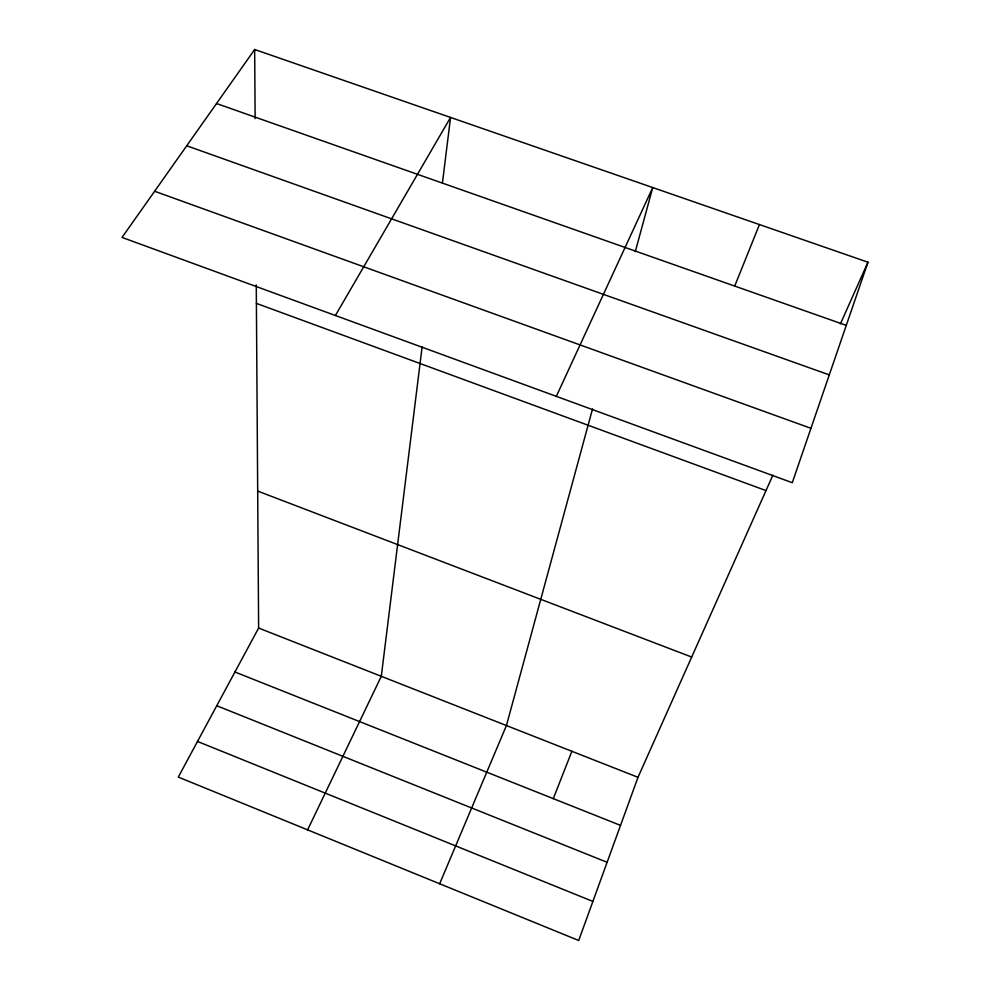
<?xml version="1.0" encoding="UTF-8"?>
<svg xmlns="http://www.w3.org/2000/svg" width="990" height="990" viewBox="0 0 990 990"><rect width="100%" height="100%" fill="white"/><g stroke="black" fill="none" stroke-linecap="round" stroke-linejoin="round"><path stroke-width="1.49" d="M422.148 346.636L381.299 676.306L307.618 829.855M442.431 182.952L450.549 117.439L335.4 315.501M592.527 408.957L506.435 725.546L439.671 883.761M635.308 251.633L652.732 187.556L556.318 396.346M867.958 262.202L792.285 482.699L122.042 237.427L254.665 49.5L867.958 262.202L840.423 323.866M772.881 475.175L638.005 777.311L578.692 940.5L178.299 777.088L258.625 628.044L256.274 284.885M553.299 798.633L571.874 751.299M734.716 286.073L759.441 224.569M216.538 103.529L846.277 325.376M186.726 145.778L829.286 374.888M154.638 191.256L810.946 428.311M256.41 303.398L766 490.582M257.685 491.077L691.688 657.051M258.625 628.044L638.005 777.311M234.939 672L620.532 825.388M216.761 705.734L607.118 862.302M197.505 741.448L592.899 901.432M254.665 49.5L255.135 118.59"/></g></svg>
